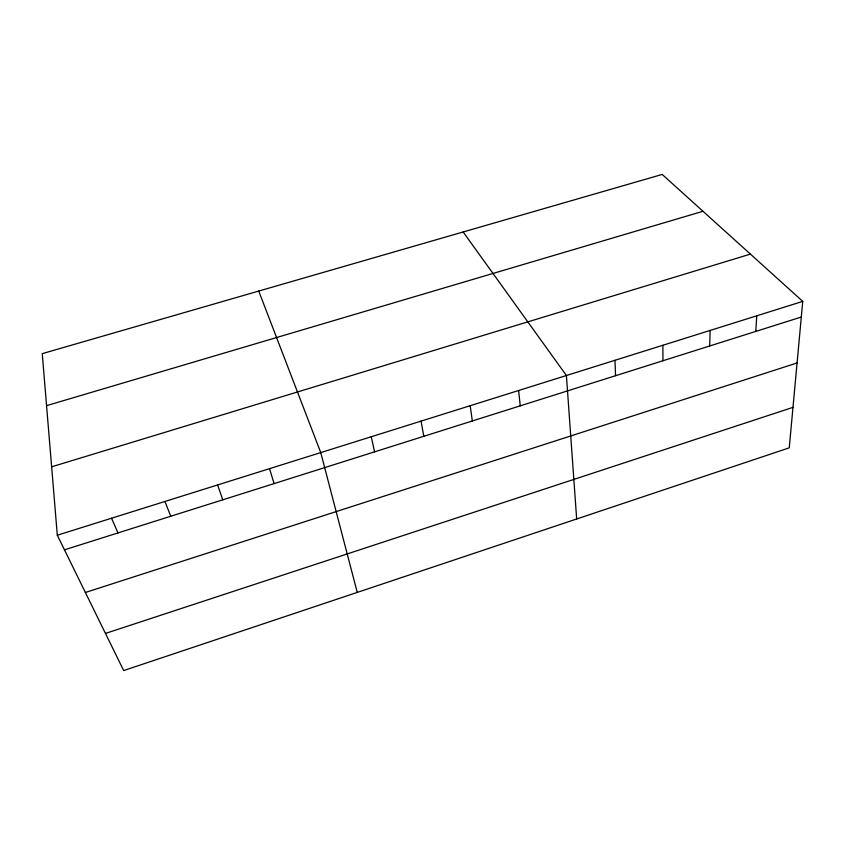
<?xml version="1.0" encoding="UTF-8"?>
<svg xmlns="http://www.w3.org/2000/svg" width="845" height="845" viewBox="0 0 845 845"><rect width="100%" height="100%" fill="white"/><g stroke="black" fill="none" stroke-linecap="round" stroke-linejoin="round"><path stroke-width="1.27" d="M709.684 345.985L710.149 330.437M755.8 331.409L756.761 315.808M802.75 301.38L789.251 447.85L123.676 670.56L57.312 535.234L42.25 353.643L662.195 174.44L802.75 301.38L57.312 535.234M105.467 633.433L792.99 407.353M85.387 592.482L797.078 362.959M64.473 549.831L801.313 317.033M51.64 466.82L750.402 254.113M46.559 405.653L702.987 211.282M463.155 231.974L566.414 375.529L576.67 518.988M111.519 518.228L117.994 532.92M164.944 501.465L170.753 516.253M258.728 291.071L320.751 452.593L357.245 592.408M217.619 484.945L222.784 499.817M269.544 468.658L274.086 483.604M371.251 436.749L374.578 451.853M421.053 421.127L423.799 436.305M470.169 405.716L472.344 420.968M518.619 390.517L520.245 405.832M614.98 360.287L615.551 375.719M662.892 345.256L662.934 360.752"/></g></svg>
